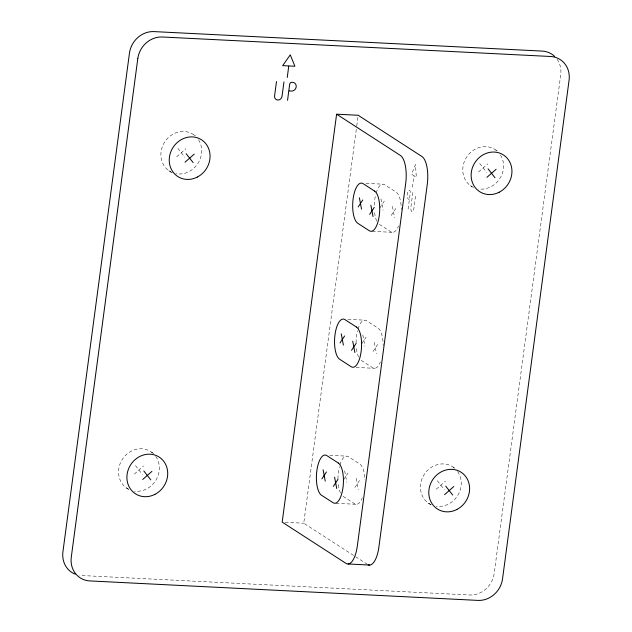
<?xml version="1.0" encoding="UTF-8"?>
<svg xmlns="http://www.w3.org/2000/svg" width="632" height="632" viewBox="0 0 632 632"><rect width="100%" height="100%" fill="white"/><g stroke="black" fill="none" stroke-linecap="round" stroke-linejoin="round"><path stroke-width="0.47" stroke-dasharray="3.16 2.37" d="M367.484 564.431L303.747 523.209L356.614 127.016M356.74 126.037L358.178 115.277M408.114 209.121L410.247 193.115A2.188 0.83 -87.1 0 0 409.749 190.485L409.504 190.327A4.495 1.698 -87.1 0 0 407.308 193.653A4.495 1.698 -87.1 0 0 408.343 199.064L409.204 199.617M412.427 187.293L413.968 175.743L411.598 174.211L415.453 164.628L416.338 177.276L414.134 175.854M412.854 192.491L410.934 206.901A4.037 1.525 -87.1 0 0 411.859 211.752A4.037 1.525 -87.1 0 0 413.826 208.765L415.745 194.364M379.721 208.039L384.319 201.071M391.216 215.472L395.814 208.505M361.575 344.013L366.173 337.046M373.07 351.447L377.667 344.48M343.437 479.996L348.035 473.02M354.931 487.43L359.529 480.454M176.676 156.791L185.895 148.702M134.34 474.071L143.559 465.982M478.566 171.944L487.786 163.854M436.23 489.223L445.449 481.134M366.023 183.335L382.684 184.173M372.264 231.336L392.851 232.363M347.877 319.318L364.538 320.155M356.085 367.405L374.705 368.345M329.73 455.293L346.399 456.13M335.979 503.285L356.567 504.32M285.127 522.277L303.747 523.209M495.741 150.005L497.258 150.985M470.611 185.792L472.136 186.772M379.374 224.384L390.868 231.818A20.406 7.718 -87.1 0 0 398.523 225.995M193.85 134.853L195.367 135.833M168.72 170.64L172.52 173.097M361.228 360.358L372.722 367.792A20.406 7.718 -87.1 0 0 380.385 361.978M453.405 467.285L454.922 468.273M428.283 503.072L431.316 505.039M343.089 496.341L354.584 503.775A20.406 7.718 -87.1 0 0 362.239 497.953M151.514 452.133L153.797 453.61M126.392 487.92L128.667 489.397M479.704 163.443L486.656 172.354M177.813 148.291L184.765 157.194M437.368 480.731L444.32 489.634M135.477 465.579L142.429 474.482M392.433 206.316L394.589 217.653M380.946 198.883L383.095 210.219M374.294 342.299L376.451 353.636M362.8 334.865L364.956 346.202M356.148 478.274L358.305 489.61M344.653 470.84L346.81 482.177M340.49 493.015A20.406 7.718 -87.1 0 1 338.073 482.327M337.954 478.843A20.406 7.718 -87.1 0 1 339.352 466.811M339.85 464.986A20.406 7.718 -87.1 0 1 348.382 456.675L359.877 464.109A20.406 7.718 -87.1 0 1 364.972 479.846M376.775 221.066A20.406 7.718 -87.1 0 1 374.365 210.369M374.27 205.116A20.406 7.718 -87.1 0 1 375.637 194.854M376.135 193.037A20.406 7.718 -87.1 0 1 384.667 184.726L396.161 192.16A20.406 7.718 -87.1 0 1 401.288 209.65M358.636 357.041A20.406 7.718 -87.1 0 1 356.219 346.352M356.1 342.86A20.406 7.718 -87.1 0 1 357.499 330.828M357.996 329.011A20.406 7.718 -87.1 0 1 366.521 320.701L378.015 328.134A20.406 7.718 -87.1 0 1 383.15 345.633M557.092 59.226A23.321 21.093 -57.1 0 1 560.718 74.829L494.192 573.414A23.321 21.093 -57.1 0 1 469.608 594.996L81.465 575.515A23.321 21.093 -57.1 0 1 79.6 575.333M128.596 489.271A21.867 19.774 -57.1 0 1 122.592 458.919A21.867 19.774 -57.1 0 1 152.865 453.199M155.772 456.415A21.867 19.774 -57.1 0 1 155.835 480.328A21.867 19.774 -57.1 0 1 134.371 491.103M473.605 187.514A21.867 19.774 -57.1 0 1 466.55 157.194A21.867 19.774 -57.1 0 1 497.092 151.072M500.481 155.014A21.867 19.774 -57.1 0 1 499.801 178.603A21.867 19.774 -57.1 0 1 478.598 188.976M172.512 172.702A21.867 19.774 -57.1 0 1 164.407 142.445A21.867 19.774 -57.1 0 1 195.201 135.92M198.59 139.862A21.867 19.774 -57.1 0 1 197.65 163.854A21.867 19.774 -57.1 0 1 175.838 173.681M431.269 504.802A21.867 19.774 -57.1 0 1 424.214 474.474A21.867 19.774 -57.1 0 1 454.756 468.352M457.655 471.567A21.867 19.774 -57.1 0 1 457.726 495.48A21.867 19.774 -57.1 0 1 436.262 506.256"/><path stroke-width="0.95" d="M276.5 81.52L274.58 95.93A4.037 3.65 -57.1 0 0 277.788 100.03A4.037 3.65 -57.1 0 0 282.038 96.301L283.966 81.891M287.236 77.491L288.777 65.949L294.891 66.257L290.262 54.834L282.67 65.641L288.35 65.925M287.536 100.322L289.669 84.317A2.188 1.975 -57.1 0 1 291.976 82.294L292.608 82.326A4.495 4.069 -57.1 0 1 296.187 86.908A4.495 4.069 -57.1 0 1 291.447 91.063L289.219 90.953M336.611 114.195L282.18 522.127L345.925 563.349A23.321 8.824 -87.1 0 0 357.309 546.095L405.689 183.485A23.321 8.824 -87.1 0 0 400.356 155.417L336.611 114.195L358.178 115.277L421.915 156.499A23.321 8.824 -87.1 0 1 427.248 184.568L378.868 547.178A23.321 8.824 -87.1 0 1 368.227 564.818M358.154 206.956L362.752 199.989M369.649 214.39L374.247 207.422M340.016 342.931L344.614 335.963M351.51 350.365L356.108 343.397M321.87 478.914L326.468 471.938M333.364 486.348L337.962 479.372M185.034 162.195L194.253 154.105M142.698 479.483L151.925 471.385M486.924 177.347L496.144 169.258M444.588 494.635L453.808 486.537M348.192 563.981L369.752 565.063M488.062 168.855L495.014 177.758M186.171 153.702L193.123 162.606M445.726 486.134L452.678 495.038M143.835 470.982L150.787 479.886M370.873 205.234L373.03 216.571M359.379 197.8L361.536 209.137M352.727 341.217L354.884 352.553M341.233 333.783L343.389 345.119M334.589 477.192L336.738 488.528M323.094 469.758L325.243 481.094M554.683 56.422A23.321 21.093 -57.1 0 0 542.177 51.081L154.034 31.6A23.321 21.093 -57.1 0 0 129.449 53.183L62.924 551.768A23.321 21.093 -57.1 0 0 75.121 574.14M137.808 58.586L71.282 557.171A23.321 21.093 -57.1 0 0 89.823 580.919L477.966 600.4A23.321 21.093 -57.1 0 0 502.551 578.817L569.077 80.232A23.321 21.093 -57.1 0 0 550.535 56.485L162.392 37.004A23.321 21.093 -57.1 0 0 137.808 58.586M374.594 191.077L363.1 183.643A20.406 7.718 -87.1 0 0 353.138 198.74A20.406 7.718 -87.1 0 0 357.807 223.301L369.301 230.735A20.406 7.718 -87.1 0 0 379.263 215.631A20.406 7.718 -87.1 0 0 374.594 191.077M356.456 327.052L344.961 319.618A20.406 7.718 -87.1 0 0 335 334.715A20.406 7.718 -87.1 0 0 339.668 359.276L351.163 366.71A20.406 7.718 -87.1 0 0 361.125 351.613A20.406 7.718 -87.1 0 0 356.456 327.052M338.31 463.027L326.815 455.593A20.406 7.718 -87.1 0 0 316.853 470.698A20.406 7.718 -87.1 0 0 321.522 495.259L333.017 502.693A20.406 7.718 -87.1 0 0 342.978 487.588A20.406 7.718 -87.1 0 0 338.31 463.027M154.966 494.343A21.867 19.774 -57.1 0 0 159.872 457.544A21.867 19.774 -57.1 0 0 127.095 474.419A21.867 19.774 -57.1 0 0 154.966 494.343M499.185 192.215A21.867 19.774 -57.1 0 0 504.099 155.409A21.867 19.774 -57.1 0 0 471.322 172.291A21.867 19.774 -57.1 0 0 499.185 192.215M197.303 177.063A21.867 19.774 -57.1 0 0 202.208 140.257A21.867 19.774 -57.1 0 0 169.431 157.139A21.867 19.774 -57.1 0 0 197.303 177.063M456.857 509.495A21.867 19.774 -57.1 0 0 461.763 472.697A21.867 19.774 -57.1 0 0 428.986 489.571A21.867 19.774 -57.1 0 0 456.857 509.495"/></g></svg>
